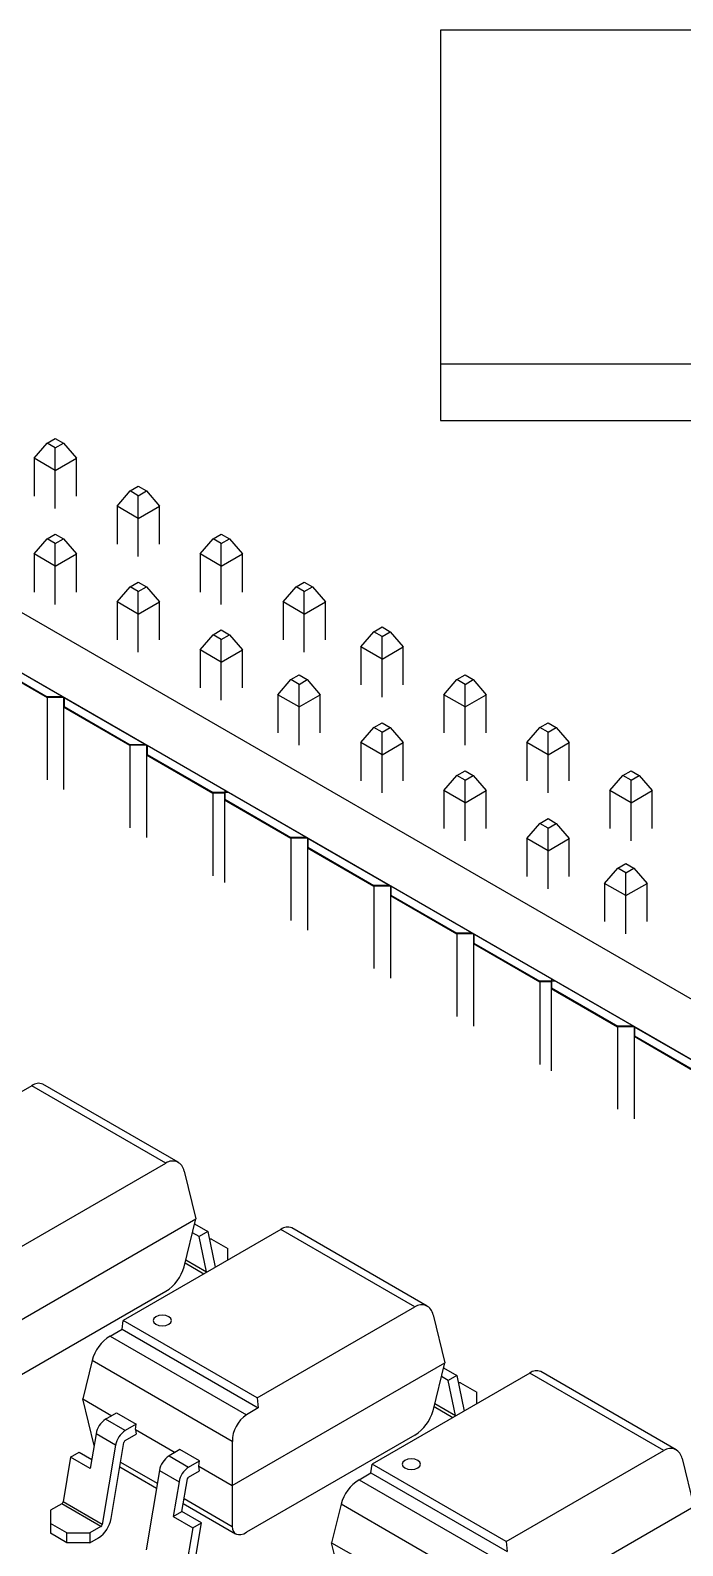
# Model space of a CAD drawing. Header units: millimetres. Extents: x 125 to 686, y 158 to 585.
# Drawn here: x 250.48 to 264.6, y 490.8 to 523.59 of the extents above; entities that cross this region are included whole.
import ezdxf

# ---------------------------------------------------------------- set-up
doc = ezdxf.new("R2010")
doc.units = ezdxf.units.MM

msp = doc.modelspace()

# ---------------------------------------------------------------- linework, layer by layer
at = {"color": 7, "linetype": 'Continuous', "lineweight": 25}
for p, q in [((259.354, 523.589), (259.354, 515.148)), ((271.854, 523.589), (259.354, 523.589)), ((231.07, 522.088), (274.91, 496.779)), ((231.07, 520.781), (274.91, 495.473)), ((259.354, 516.373), (271.854, 516.373)), ((259.354, 515.148), (271.854, 515.148)), ((250.559, 514.33), (250.841, 514.657)), ((250.841, 514.657), (251.018, 514.759)), ((251.018, 514.555), (250.841, 514.657)), ((251.018, 514.759), (251.195, 514.657)), ((251.018, 514.555), (251.195, 514.657)), ((251.018, 513.241), (251.018, 514.555)), ((251.195, 514.657), (251.478, 514.33)), ((251.018, 514.065), (250.559, 514.33)), ((250.559, 514.33), (250.559, 513.506)), ((251.018, 514.065), (251.478, 514.33)), ((251.478, 513.506), (251.478, 514.33)), ((252.355, 513.294), (252.638, 513.62)), ((252.638, 513.62), (252.814, 513.722)), ((252.814, 513.518), (252.638, 513.62)), ((252.814, 513.722), (252.991, 513.62)), ((252.814, 513.518), (252.991, 513.62)), ((252.991, 513.62), (253.274, 513.294)), ((252.814, 513.028), (252.355, 513.294)), ((252.355, 513.294), (252.355, 512.469)), ((252.814, 512.204), (252.814, 513.518)), ((252.814, 513.028), (253.274, 513.294)), ((253.274, 512.469), (253.274, 513.294)), ((250.559, 512.257), (250.841, 512.583)), ((250.841, 512.583), (251.018, 512.685)), ((251.018, 512.481), (250.841, 512.583)), ((251.018, 512.685), (251.195, 512.583)), ((251.018, 512.481), (251.195, 512.583)), ((251.195, 512.583), (251.478, 512.257)), ((254.151, 512.257), (254.434, 512.583)), ((254.434, 512.583), (254.61, 512.685)), ((254.61, 512.481), (254.434, 512.583)), ((254.61, 512.685), (254.787, 512.583)), ((254.61, 512.481), (254.787, 512.583)), ((254.787, 512.583), (255.07, 512.257)), ((251.018, 511.991), (250.559, 512.257)), ((250.559, 512.257), (250.559, 511.432)), ((251.018, 511.167), (251.018, 512.481)), ((251.018, 511.991), (251.478, 512.257)), ((251.478, 511.432), (251.478, 512.257)), ((254.61, 511.991), (254.151, 512.257)), ((254.151, 512.257), (254.151, 511.432)), ((254.61, 511.167), (254.61, 512.481)), ((254.61, 511.991), (255.07, 512.257)), ((255.07, 511.432), (255.07, 512.257)), ((252.638, 511.546), (252.814, 511.649)), ((252.814, 511.649), (252.991, 511.546)), ((256.23, 511.546), (256.406, 511.649)), ((256.406, 511.649), (256.583, 511.546)), ((252.355, 511.22), (252.638, 511.546)), ((252.814, 511.444), (252.638, 511.546)), ((252.814, 511.444), (252.991, 511.546)), ((252.814, 510.13), (252.814, 511.444)), ((252.991, 511.546), (253.274, 511.22)), ((255.947, 511.22), (256.23, 511.546)), ((256.406, 511.444), (256.23, 511.546)), ((256.406, 511.444), (256.583, 511.546)), ((256.406, 510.13), (256.406, 511.444)), ((256.583, 511.546), (256.866, 511.22)), ((252.814, 510.955), (252.355, 511.22)), ((252.355, 511.22), (252.355, 510.396)), ((252.814, 510.955), (253.274, 511.22)), ((253.274, 510.396), (253.274, 511.22)), ((256.406, 510.955), (255.947, 511.22)), ((255.947, 511.22), (255.947, 510.396)), ((256.406, 510.955), (256.866, 511.22)), ((256.866, 510.396), (256.866, 511.22)), ((254.434, 510.51), (254.61, 510.612)), ((254.61, 510.612), (254.787, 510.51)), ((257.913, 510.575), (258.089, 510.677)), ((258.089, 510.677), (258.266, 510.575)), ((254.151, 510.183), (254.434, 510.51)), ((254.61, 510.408), (254.434, 510.51)), ((254.61, 510.408), (254.787, 510.51)), ((254.61, 509.093), (254.61, 510.408)), ((254.787, 510.51), (255.07, 510.183)), ((257.63, 510.248), (257.913, 510.575)), ((258.089, 510.473), (257.913, 510.575)), ((258.089, 510.473), (258.266, 510.575)), ((258.089, 509.159), (258.089, 510.473)), ((258.266, 510.575), (258.549, 510.248)), ((249.402, 509.983), (250.839, 509.153)), ((251.204, 509.149), (249.412, 510.184)), ((249.412, 509.993), (250.843, 509.167)), ((254.61, 509.918), (254.151, 510.183)), ((254.151, 510.183), (254.151, 509.359)), ((254.61, 509.918), (255.07, 510.183)), ((255.07, 509.359), (255.07, 510.183)), ((258.089, 509.983), (257.63, 510.248)), ((257.63, 510.248), (257.63, 509.424)), ((258.089, 509.983), (258.549, 510.248)), ((258.549, 509.424), (258.549, 510.248)), ((256.117, 509.538), (256.293, 509.64)), ((256.293, 509.64), (256.47, 509.538)), ((259.709, 509.538), (259.885, 509.64)), ((259.885, 509.64), (260.062, 509.538)), ((255.834, 509.211), (256.117, 509.538)), ((256.293, 509.436), (256.117, 509.538)), ((256.293, 509.436), (256.47, 509.538)), ((256.293, 508.122), (256.293, 509.436)), ((256.47, 509.538), (256.753, 509.211)), ((259.426, 509.211), (259.709, 509.538)), ((259.885, 509.436), (259.709, 509.538)), ((259.885, 509.436), (260.062, 509.538)), ((259.885, 508.122), (259.885, 509.436)), ((260.062, 509.538), (260.345, 509.211)), ((250.843, 509.167), (250.839, 509.153)), ((251.198, 509.153), (250.839, 509.153)), ((250.839, 509.153), (250.839, 507.367)), ((251.174, 509.167), (250.843, 509.167)), ((251.198, 509.153), (251.198, 507.16)), ((251.208, 508.956), (251.198, 508.946)), ((253, 508.113), (251.208, 509.147)), ((251.208, 509.147), (251.208, 508.956)), ((251.208, 509.147), (251.215, 509.143)), ((251.208, 508.956), (252.639, 508.13)), ((256.293, 508.946), (255.834, 509.211)), ((255.834, 509.211), (255.834, 508.387)), ((256.293, 508.946), (256.753, 509.211)), ((256.753, 508.387), (256.753, 509.211)), ((259.885, 508.946), (259.426, 509.211)), ((259.426, 509.211), (259.426, 508.387)), ((259.885, 508.946), (260.345, 509.211)), ((260.345, 508.387), (260.345, 509.211)), ((251.198, 508.946), (252.635, 508.116)), ((257.63, 508.175), (257.913, 508.501)), ((257.913, 508.501), (258.089, 508.603)), ((258.089, 508.399), (257.913, 508.501)), ((258.089, 508.603), (258.266, 508.501)), ((258.089, 508.399), (258.266, 508.501)), ((258.089, 507.085), (258.089, 508.399)), ((258.266, 508.501), (258.549, 508.175)), ((261.222, 508.175), (261.505, 508.501)), ((261.505, 508.501), (261.681, 508.603)), ((261.681, 508.399), (261.505, 508.501)), ((261.681, 508.603), (261.858, 508.501)), ((261.681, 508.399), (261.858, 508.501)), ((261.681, 507.085), (261.681, 508.399)), ((261.858, 508.501), (262.141, 508.175)), ((252.639, 508.13), (252.635, 508.116)), ((252.994, 508.116), (252.635, 508.116)), ((252.635, 508.116), (252.635, 506.33)), ((252.97, 508.13), (252.639, 508.13)), ((252.994, 508.116), (252.994, 506.123)), ((256.479, 506.104), (253.004, 508.111)), ((253.004, 508.111), (253.004, 507.92)), ((253.004, 508.111), (253.011, 508.106)), ((258.089, 507.909), (257.63, 508.175)), ((257.63, 508.175), (257.63, 507.35)), ((258.089, 507.909), (258.549, 508.175)), ((258.549, 507.35), (258.549, 508.175)), ((261.681, 507.909), (261.222, 508.175)), ((261.222, 508.175), (261.222, 507.35)), ((261.681, 507.909), (262.141, 508.175)), ((262.141, 507.35), (262.141, 508.175)), ((253.004, 507.92), (252.994, 507.909)), ((252.994, 507.909), (254.431, 507.08)), ((253.004, 507.92), (254.435, 507.093)), ((259.426, 507.138), (259.709, 507.464)), ((259.709, 507.464), (259.885, 507.566)), ((259.885, 507.362), (259.709, 507.464)), ((259.885, 507.566), (260.062, 507.464)), ((259.885, 507.362), (260.062, 507.464)), ((259.885, 506.048), (259.885, 507.362)), ((260.062, 507.464), (260.345, 507.138)), ((263.018, 507.138), (263.301, 507.464)), ((263.301, 507.464), (263.477, 507.566)), ((263.477, 507.362), (263.301, 507.464)), ((263.477, 507.566), (263.654, 507.464)), ((263.477, 507.362), (263.654, 507.464)), ((263.477, 506.048), (263.477, 507.362)), ((263.654, 507.464), (263.937, 507.138)), ((254.435, 507.093), (254.431, 507.08)), ((254.677, 507.08), (254.431, 507.08)), ((254.431, 507.08), (254.431, 505.293)), ((254.766, 507.093), (254.435, 507.093)), ((254.677, 507.08), (254.677, 505.151)), ((254.687, 507.139), (254.687, 506.948)), ((254.687, 507.139), (254.694, 507.135)), ((254.857, 507.049), (254.849, 507.045)), ((254.97, 506.984), (254.963, 506.98)), ((259.885, 506.872), (259.426, 507.138)), ((259.426, 507.138), (259.426, 506.314)), ((259.885, 506.872), (260.345, 507.138)), ((260.345, 506.314), (260.345, 507.138)), ((263.477, 506.872), (263.018, 507.138)), ((263.018, 507.138), (263.018, 506.314)), ((263.477, 506.872), (263.937, 507.138)), ((263.937, 506.314), (263.937, 507.138)), ((254.687, 506.948), (254.677, 506.937)), ((254.677, 506.937), (256.114, 506.108)), ((254.687, 506.948), (256.118, 506.122)), ((261.222, 506.101), (261.505, 506.428)), ((261.505, 506.428), (261.681, 506.53)), ((261.681, 506.326), (261.505, 506.428)), ((261.681, 506.53), (261.858, 506.428)), ((261.681, 506.326), (261.858, 506.428)), ((261.681, 505.011), (261.681, 506.326)), ((261.858, 506.428), (262.141, 506.101)), ((256.118, 506.122), (256.114, 506.108)), ((256.473, 506.108), (256.114, 506.108)), ((256.114, 506.108), (256.114, 504.322)), ((256.449, 506.122), (256.118, 506.122)), ((256.473, 506.108), (256.473, 504.114)), ((258.275, 505.067), (256.483, 506.102)), ((256.483, 506.102), (256.483, 505.911)), ((256.483, 506.102), (256.49, 506.098)), ((261.681, 505.836), (261.222, 506.101)), ((261.222, 506.101), (261.222, 505.277)), ((261.681, 505.836), (262.141, 506.101)), ((262.141, 505.277), (262.141, 506.101)), ((256.483, 505.911), (256.473, 505.901)), ((256.473, 505.901), (257.91, 505.071)), ((256.483, 505.911), (257.914, 505.085)), ((262.905, 505.129), (263.188, 505.456)), ((263.188, 505.456), (263.364, 505.558)), ((263.364, 505.354), (263.188, 505.456)), ((263.364, 505.558), (263.541, 505.456)), ((263.364, 505.354), (263.541, 505.456)), ((263.364, 504.04), (263.364, 505.354)), ((263.541, 505.456), (263.824, 505.129)), ((257.914, 505.085), (257.91, 505.071)), ((258.269, 505.071), (257.91, 505.071)), ((257.91, 505.071), (257.91, 503.285)), ((258.245, 505.085), (257.914, 505.085)), ((258.269, 505.071), (258.269, 503.078)), ((260.072, 504.031), (258.279, 505.065)), ((258.279, 505.065), (258.279, 504.874)), ((258.279, 505.065), (258.286, 505.061)), ((263.364, 504.864), (262.905, 505.129)), ((262.905, 505.129), (262.905, 504.305)), ((263.364, 504.864), (263.824, 505.129)), ((263.824, 504.305), (263.824, 505.129)), ((258.279, 504.874), (258.269, 504.864)), ((258.269, 504.864), (259.706, 504.034)), ((258.279, 504.874), (259.71, 504.048)), ((259.71, 504.048), (259.706, 504.034)), ((260.065, 504.034), (259.706, 504.034)), ((259.706, 504.034), (259.706, 502.248)), ((260.041, 504.048), (259.71, 504.048)), ((260.065, 504.034), (260.065, 502.041)), ((263.55, 502.022), (260.075, 504.029)), ((260.075, 504.029), (260.075, 503.837)), ((260.075, 504.029), (260.082, 504.024)), ((260.075, 503.837), (260.065, 503.827)), ((260.065, 503.827), (261.502, 502.997)), ((260.075, 503.837), (261.506, 503.011)), ((261.758, 503.057), (261.758, 502.866)), ((261.758, 503.057), (261.765, 503.053)), ((261.506, 503.011), (261.502, 502.997)), ((261.748, 502.997), (261.502, 502.997)), ((261.502, 502.997), (261.502, 501.211)), ((261.837, 503.011), (261.506, 503.011)), ((261.748, 502.997), (261.748, 501.069)), ((261.758, 502.866), (261.748, 502.855)), ((261.748, 502.855), (263.185, 502.026)), ((261.758, 502.866), (263.189, 502.04)), ((261.928, 502.967), (261.92, 502.963)), ((262.041, 502.902), (262.034, 502.898)), ((263.189, 502.04), (263.185, 502.026)), ((263.544, 502.026), (263.185, 502.026)), ((263.185, 502.026), (263.185, 500.24)), ((263.52, 502.04), (263.189, 502.04)), ((263.544, 502.026), (263.544, 500.032)), ((263.554, 501.829), (263.544, 501.819)), ((263.544, 501.819), (264.981, 500.989)), ((265.347, 500.985), (263.554, 502.02)), ((263.554, 502.02), (263.554, 501.829)), ((263.554, 502.02), (263.561, 502.016)), ((263.554, 501.829), (264.985, 501.003)), ((250.511, 500.751), (247.099, 498.781)), ((253.412, 499.076), (250.511, 500.751)), ((253.677, 499.093), (250.747, 500.784)), ((249.999, 497.106), (253.412, 499.076)), ((253.805, 498.902), (254.057, 497.866)), ((249.461, 495.212), (254.057, 497.866)), ((253.805, 496.829), (254.057, 497.866)), ((255.9, 497.64), (252.487, 495.67)), ((254.131, 497.484), (253.985, 497.568)), ((254.031, 497.759), (254.319, 497.593)), ((254.319, 497.593), (254.131, 497.484)), ((254.29, 496.723), (254.131, 497.484)), ((254.319, 497.593), (254.48, 496.821)), ((258.8, 495.966), (255.9, 497.64)), ((259.065, 495.982), (256.135, 497.673)), ((254.397, 497.433), (254.352, 497.433)), ((254.397, 497.433), (254.75, 497.229)), ((254.75, 496.977), (254.75, 497.229)), ((253.826, 496.916), (254.236, 496.68)), ((253.842, 496.981), (254.29, 496.723)), ((254.292, 496.712), (254.29, 496.723)), ((253.412, 496.3), (249.768, 494.197)), ((255.387, 493.996), (258.8, 495.966)), ((252.462, 495.48), (252.487, 495.67)), ((255.387, 493.996), (252.487, 495.67)), ((259.193, 495.792), (259.445, 494.755)), ((252.206, 495.333), (252.462, 495.48)), ((252.206, 495.333), (255.157, 493.63)), ((252.462, 495.48), (255.412, 493.777)), ((251.813, 494.804), (251.611, 493.971)), ((254.849, 493.051), (251.813, 494.804)), ((254.849, 492.102), (259.445, 494.755)), ((261.288, 494.53), (257.875, 492.56)), ((259.193, 493.718), (259.445, 494.755)), ((259.419, 494.648), (259.707, 494.482)), ((264.188, 492.855), (261.288, 494.53)), ((264.453, 492.872), (261.523, 494.563)), ((259.519, 494.374), (259.373, 494.458)), ((259.707, 494.482), (259.519, 494.374)), ((259.678, 493.612), (259.519, 494.374)), ((259.707, 494.482), (259.868, 493.71)), ((259.785, 494.322), (259.741, 494.322)), ((259.785, 494.322), (260.138, 494.118)), ((251.611, 493.971), (252.24, 493.608)), ((251.857, 492.961), (251.611, 493.971)), ((255.387, 493.996), (255.412, 493.777)), ((259.23, 493.871), (259.678, 493.612)), ((260.138, 493.866), (260.138, 494.118)), ((252.107, 493.531), (252.345, 493.669)), ((252.345, 493.669), (252.769, 493.424)), ((255.412, 493.777), (255.157, 493.63)), ((259.214, 493.806), (259.624, 493.569)), ((259.68, 493.602), (259.678, 493.612)), ((251.9, 493.218), (251.773, 492.466)), ((252.324, 492.973), (251.9, 493.218)), ((252.532, 493.286), (252.107, 493.531)), ((252.769, 493.424), (252.532, 493.286)), ((252.532, 493.074), (252.769, 493.211)), ((252.756, 493.31), (252.769, 493.424)), ((252.756, 493.31), (253.612, 492.816)), ((252.756, 493.31), (252.769, 493.211)), ((252.324, 492.973), (252.035, 491.254)), ((252.227, 491.384), (252.504, 493.032)), ((254.849, 493.051), (254.849, 491.211)), ((258.8, 493.19), (255.157, 491.086)), ((251.349, 492.71), (251.186, 491.743)), ((251.349, 492.71), (251.537, 492.819)), ((251.773, 492.466), (251.349, 492.71)), ((251.537, 492.819), (251.807, 492.663)), ((252.432, 492.606), (253.225, 492.148)), ((253.717, 492.877), (253.479, 492.739)), ((253.479, 492.739), (253.903, 492.495)), ((254.141, 492.632), (253.717, 492.877)), ((253.903, 492.495), (254.141, 492.632)), ((254.128, 492.518), (254.141, 492.632)), ((257.85, 492.37), (257.875, 492.56)), ((260.776, 490.885), (257.875, 492.56)), ((260.776, 490.885), (264.188, 492.855)), ((264.581, 492.681), (264.834, 491.645)), ((252.414, 492.5), (253.207, 492.042)), ((253.272, 492.426), (252.982, 490.707)), ((253.272, 492.426), (253.696, 492.181)), ((253.757, 491.537), (253.876, 492.241)), ((253.903, 492.282), (254.141, 492.419)), ((254.128, 492.518), (254.849, 492.102)), ((254.141, 492.419), (254.128, 492.518)), ((257.594, 492.222), (257.85, 492.37)), ((257.85, 492.37), (260.8, 490.667)), ((253.696, 492.181), (253.569, 491.429)), ((257.594, 492.222), (260.545, 490.519)), ((251.159, 491.702), (250.918, 491.563)), ((252.007, 491.212), (251.159, 491.702)), ((252.035, 491.254), (251.186, 491.743)), ((253.786, 491.708), (254.921, 491.053)), ((253.804, 491.814), (254.849, 491.211)), ((257.202, 491.693), (256.999, 490.861)), ((260.237, 489.941), (257.202, 491.693)), ((260.237, 488.991), (264.834, 491.645)), ((250.918, 491.563), (250.918, 491.065)), ((251.271, 491.073), (250.918, 491.277)), ((253.569, 491.429), (253.757, 491.537)), ((253.569, 491.429), (253.994, 491.184)), ((254.182, 491.292), (253.757, 491.537)), ((253.994, 491.184), (254.182, 491.292)), ((254.023, 490.347), (254.182, 491.292)), ((251.271, 490.86), (250.918, 491.065)), ((251.271, 490.86), (251.271, 491.073)), ((251.271, 491.073), (251.766, 491.073)), ((252.007, 491.212), (251.766, 491.073)), ((251.766, 491.073), (251.766, 490.86)), ((251.766, 490.86), (251.95, 490.967)), ((253.994, 491.184), (253.831, 490.217)), ((251.766, 490.86), (251.271, 490.86)), ((256.999, 490.861), (257.628, 490.498)), ((257.245, 489.85), (256.999, 490.861)), ((260.776, 490.885), (260.8, 490.667))]:
    msp.add_line(p, q, dxfattribs=at)
at = {"color": 7, "linetype": 'Continuous', "lineweight": 25, "flags": 128}
for points in [[(253.194, 495.752), (253.151, 495.714), (253.135, 495.67), (253.151, 495.626), (253.194, 495.588), (253.259, 495.563), (253.335, 495.555), (253.412, 495.563), (253.477, 495.588), (253.52, 495.626), (253.535, 495.67), (253.52, 495.714), (253.477, 495.752), (253.412, 495.777), (253.335, 495.786), (253.259, 495.777), (253.194, 495.752)], [(253.194, 495.752), (253.151, 495.714), (253.135, 495.67), (253.151, 495.626), (253.194, 495.588), (253.259, 495.563), (253.335, 495.555), (253.412, 495.563), (253.477, 495.588), (253.52, 495.626), (253.535, 495.67), (253.52, 495.714), (253.477, 495.752), (253.412, 495.777), (253.335, 495.786), (253.259, 495.777), (253.194, 495.752)], [(258.582, 492.641), (258.539, 492.604), (258.523, 492.56), (258.539, 492.515), (258.582, 492.478), (258.647, 492.453), (258.723, 492.444), (258.8, 492.453), (258.865, 492.478), (258.908, 492.515), (258.923, 492.56), (258.908, 492.604), (258.865, 492.641), (258.8, 492.666), (258.723, 492.675), (258.647, 492.666), (258.582, 492.641)], [(258.582, 492.641), (258.539, 492.604), (258.523, 492.56), (258.539, 492.515), (258.582, 492.478), (258.647, 492.453), (258.723, 492.444), (258.8, 492.453), (258.865, 492.478), (258.908, 492.515), (258.923, 492.56), (258.908, 492.604), (258.865, 492.641), (258.8, 492.666), (258.723, 492.675), (258.647, 492.666), (258.582, 492.641)], [(254.849, 491.211), (254.855, 491.153), (254.872, 491.105), (254.899, 491.069), (254.937, 491.045), (254.983, 491.035), (255.036, 491.039), (255.095, 491.056), (255.157, 491.086)]]:
    msp.add_lwpolyline(points, dxfattribs=at)
at = {"color": 7, "linetype": 'Continuous', "lineweight": 25}
for centre, radius, start, end in [((250.657, 500.569), 0.233, 67.3728, 128.6589), ((253.555, 498.869), 0.252, 7.5999, 124.6186), ((256.045, 497.458), 0.233, 67.3728, 128.6589), ((252.927, 497.071), 0.91, 302.177, 344.6076), ((258.943, 495.758), 0.252, 7.5999, 124.6186), ((252.691, 494.562), 0.91, 122.177, 164.6076), ((261.433, 494.348), 0.233, 67.3728, 128.6589), ((255.544, 493.053), 0.694, 123.8784, 180.1411), ((258.315, 493.96), 0.91, 302.177, 344.6076), ((252.363, 493.137), 0.47, 122.9275, 170.0427), ((252.787, 492.892), 0.47, 122.9275, 170.0427), ((252.566, 493.022), 0.0627, 122.9275, 170.0427), ((264.332, 492.648), 0.252, 7.5999, 124.6186), ((253.735, 492.345), 0.47, 122.9275, 170.0427), ((254.159, 492.1), 0.47, 122.9275, 170.0427), ((253.937, 492.23), 0.0627, 122.9275, 170.0427), ((258.079, 491.452), 0.91, 122.177, 164.6076), ((251.125, 491.754), 0.0627, 302.9275, 350.0427), ((251.61, 491.492), 0.627, 302.9275, 350.0427), ((251.973, 491.264), 0.0627, 302.9275, 350.0427)]:
    msp.add_arc(centre, radius, start, end, dxfattribs=at)
for points in [[(251.204, 509.149), (251.205, 509.149), (251.206, 509.149), (251.207, 509.148), (251.208, 509.147)], [(253, 508.113), (253.001, 508.112), (253.002, 508.112), (253.003, 508.111), (253.004, 508.111)], [(254.683, 507.141), (254.684, 507.141), (254.685, 507.14), (254.686, 507.14), (254.687, 507.139)], [(256.479, 506.104), (256.48, 506.104), (256.481, 506.103), (256.482, 506.103), (256.483, 506.102)], [(258.275, 505.067), (258.276, 505.067), (258.277, 505.067), (258.278, 505.066), (258.279, 505.065)], [(260.072, 504.031), (260.072, 504.03), (260.073, 504.03), (260.074, 504.029), (260.075, 504.029)], [(261.754, 503.059), (261.755, 503.059), (261.756, 503.058), (261.757, 503.058), (261.758, 503.057)], [(263.551, 502.022), (263.551, 502.022), (263.552, 502.021), (263.553, 502.021), (263.554, 502.02)]]:
    msp.add_open_spline(points, degree=3, knots=[0, 0, 0, 0, 0.247132, 1, 1, 1, 1], dxfattribs=at)

doc.saveas('drawing.dxf')
